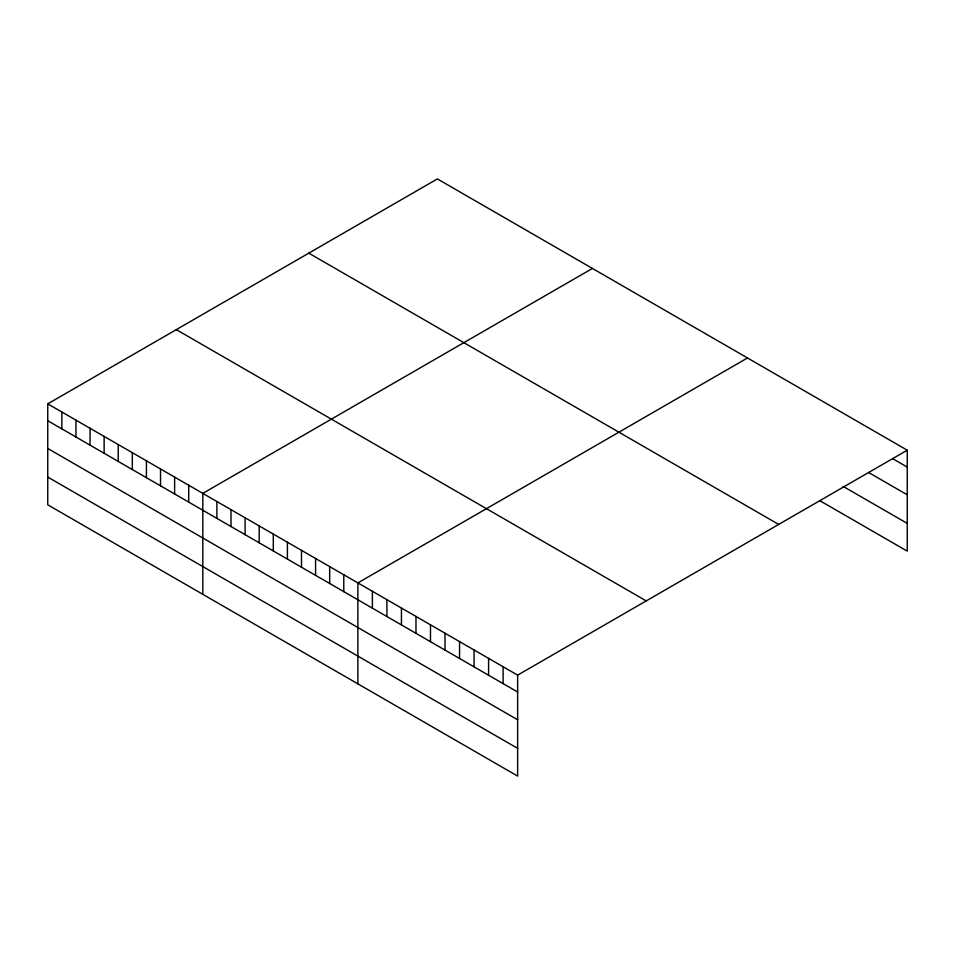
<?xml version="1.0" encoding="UTF-8"?>
<svg xmlns="http://www.w3.org/2000/svg" width="955" height="955" viewBox="0 0 955 955"><rect width="100%" height="100%" fill="white"/><g stroke="black" fill="none" stroke-linecap="round" stroke-linejoin="round"><path stroke-width="1.43" d="M47.75 403.858L517.634 675.137L517.634 776.081L47.75 504.801L47.75 403.858L437.366 178.919L907.25 450.199L907.25 551.142L820.106 500.838M592.422 268.439L202.818 493.377L202.818 594.32M747.49 357.958L357.874 582.908L357.874 683.852M517.634 675.137L907.25 450.199M892.722 458.687L907.25 467.067M868.525 472.45L907.25 494.809M843.098 486.37L907.25 523.4M308.787 253.147L778.683 524.426M176.317 329.63L646.213 600.91M47.75 420.725L517.634 692.005M47.75 448.468L517.634 719.76M47.75 477.058L517.634 748.338M503.118 666.757L503.118 683.625M488.59 658.377L488.59 675.245M474.062 649.985L474.062 666.853M459.546 641.605L459.546 658.473M445.018 633.213L445.018 650.08M430.49 624.833L430.49 641.7M415.974 616.441L415.974 633.308M401.446 608.06L401.446 624.928M386.918 599.68L386.918 616.548M372.402 591.288L372.402 608.156M343.776 574.767L343.776 591.634M329.678 566.625L329.678 583.493M315.58 558.484L315.58 575.352M301.494 550.355L301.494 567.222M287.395 542.213L287.395 559.081M273.297 534.072L273.297 550.94M259.199 525.93L259.199 542.798M245.101 517.801L245.101 534.669M231.003 509.66L231.003 526.527M216.904 501.518L216.904 518.386M188.72 485.236L188.72 502.115M174.622 477.106L174.622 493.974M160.524 468.965L160.524 485.832M146.425 460.823L146.425 477.691M132.327 452.682L132.327 469.55M118.229 444.553L118.229 461.42M104.131 436.411L104.131 453.279M90.045 428.27L90.045 445.137M75.946 420.128L75.946 436.996M61.848 411.999L61.848 428.867"/></g></svg>
